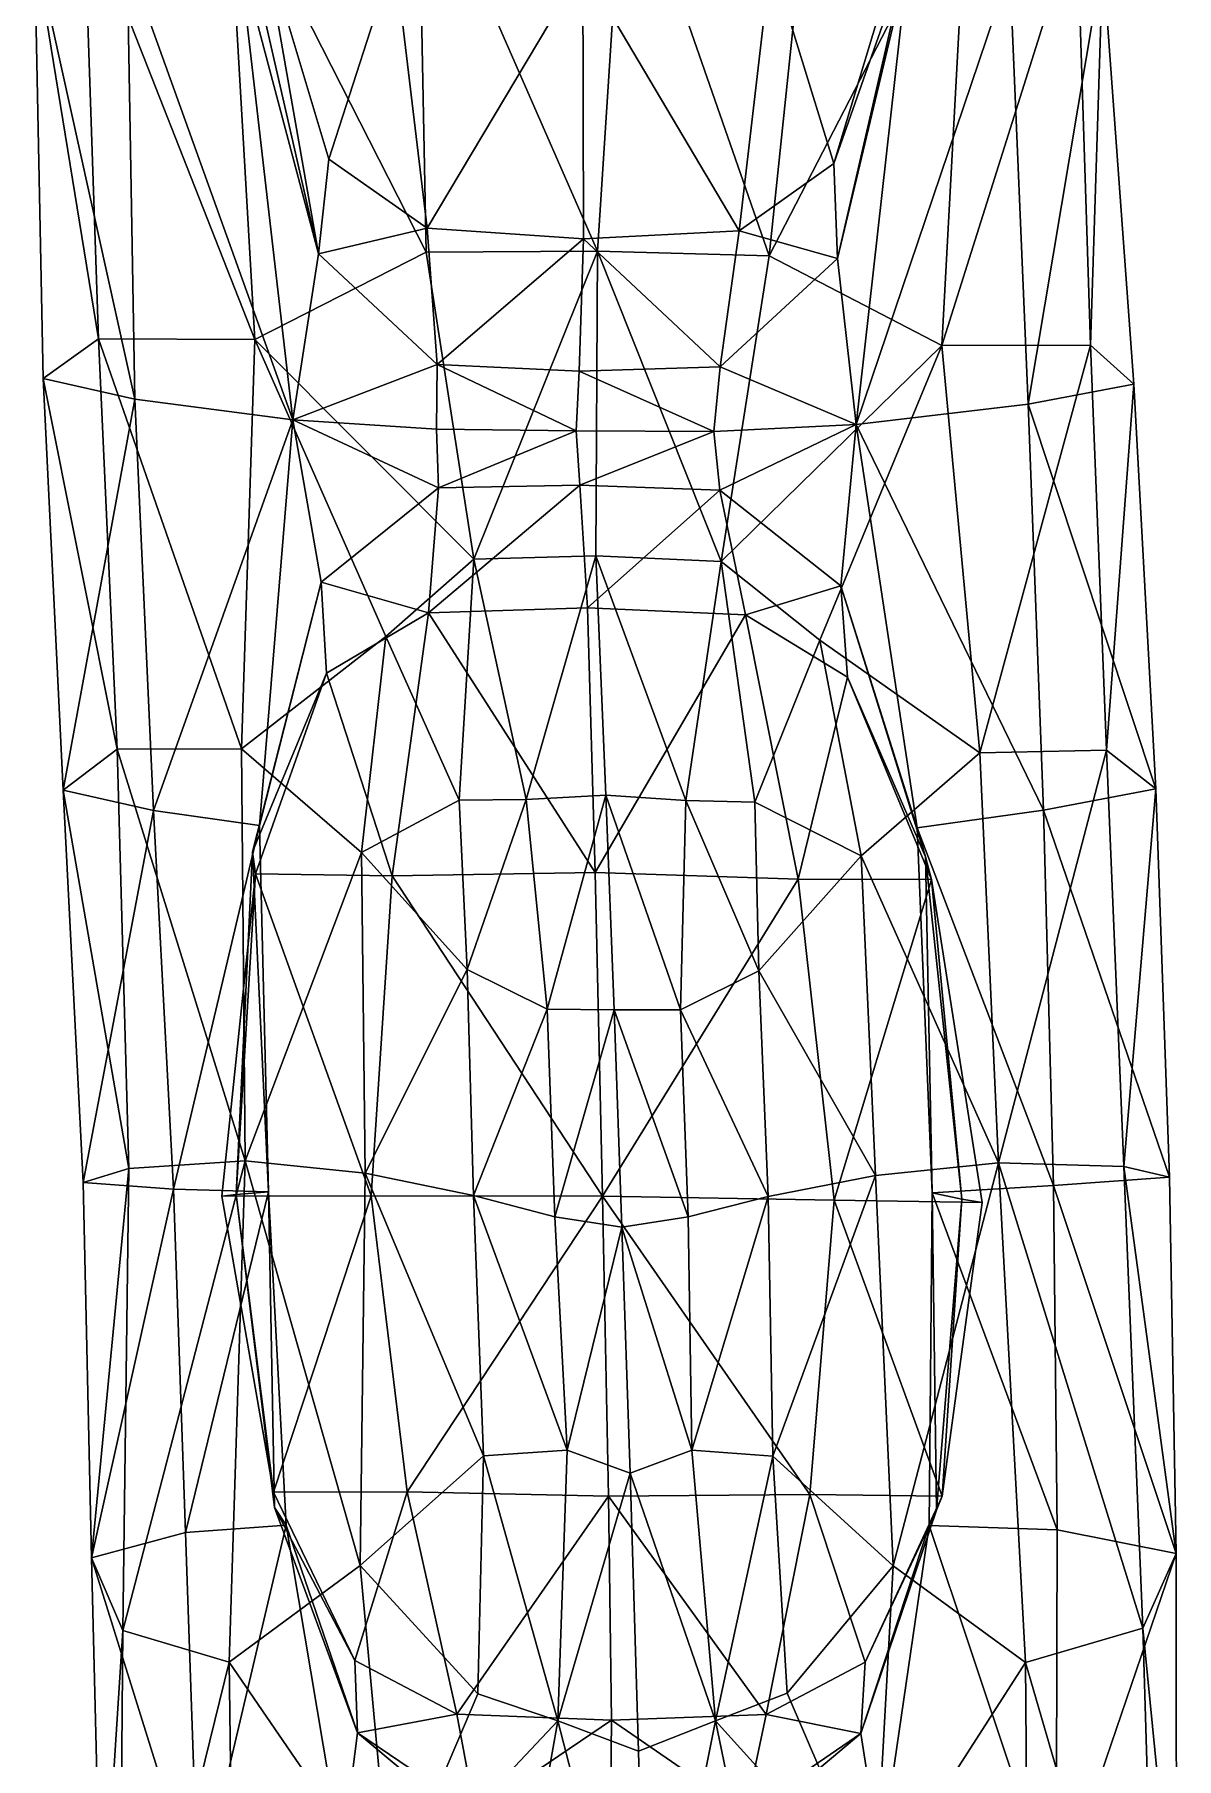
# Model space of a CAD drawing. Extents: x -76 to 76, y -20 to 79.
# Drawn here: x -5.096 to -4.165, y -13.458 to -12.053 of the extents above; entities that cross this region are included whole.
import ezdxf

# ---------------------------------------------------------------- set-up
doc = ezdxf.new("R2010")
doc.units = 0

msp = doc.modelspace()

# ---------------------------------------------------------------- linework, layer by layer
for points in [[(-4.7831, -11.8955, 1.477), (-4.9388, -11.9113, 1.279), (-4.7767, -12.2304, 1.483)], [(-4.6154, -11.8935, 1.5557), (-4.7831, -11.8955, 1.477), (-4.637, -12.2294, 1.5524)], [(-4.7831, -11.8955, 1.477), (-4.7767, -12.2304, 1.483), (-4.637, -12.2294, 1.5524)], [(-4.6154, -11.8935, 1.5557), (-4.637, -12.2294, 1.5524), (-4.4973, -12.2332, 1.4797)], [(-4.4623, -11.9, 1.4731), (-4.6154, -11.8935, 1.5557), (-4.4973, -12.2332, 1.4797)], [(-4.4623, -11.9, 1.4731), (-4.4973, -12.2332, 1.4797), (-4.3355, -11.9196, 1.2711)], [(-4.9388, -11.9113, 1.279), (-5.0558, -11.9467, 1.0038), (-4.9163, -12.3016, 1.3008)], [(-4.9388, -11.9113, 1.279), (-4.9163, -12.3016, 1.3008), (-4.7767, -12.2304, 1.483)], [(-4.4973, -12.2332, 1.4797), (-4.3565, -12.3064, 1.294), (-4.3355, -11.9196, 1.2711)], [(-4.2465, -11.9571, 0.9916), (-4.3355, -11.9196, 1.2711), (-4.3565, -12.3064, 1.294)], [(-5.0558, -11.9467, 1.0038), (-5.0959, -11.9803, 0.7208), (-5.0438, -12.3008, 1.0049)], [(-5.0558, -11.9467, 1.0038), (-5.0438, -12.3008, 1.0049), (-4.9163, -12.3016, 1.3008)], [(-4.2353, -12.306, 0.994), (-4.2465, -11.9571, 0.9916), (-4.3565, -12.3064, 1.294)], [(-4.2465, -11.9571, 0.9916), (-4.2353, -12.306, 0.994), (-4.2252, -11.9911, 0.7059)], [(-5.0205, -11.9908, 0.4996), (-5.0141, -12.35, 0.5401), (-5.0959, -11.9803, 0.7208)], [(-5.0959, -11.9803, 0.7208), (-5.0889, -12.3334, 0.7394), (-5.0438, -12.3008, 1.0049)], [(-5.0141, -12.35, 0.5401), (-5.0889, -12.3334, 0.7394), (-5.0959, -11.9803, 0.7208)], [(-5.0205, -11.9908, 0.4996), (-4.9292, -11.9877, 0.3457), (-4.8855, -12.3669, 0.3911)], [(-4.9218, -11.9804, 0.2648), (-4.8644, -12.2316, 0.3297), (-4.9292, -11.9877, 0.3457)], [(-4.8644, -12.2316, 0.3297), (-4.8855, -12.3669, 0.3911), (-4.9292, -11.9877, 0.3457)], [(-4.9218, -11.9804, 0.2648), (-4.9091, -11.9776, 0.2214), (-4.8644, -12.2316, 0.3297)], [(-4.9091, -11.9776, 0.2214), (-4.8561, -12.1544, 0.2814), (-4.8644, -12.2316, 0.3297)], [(-4.9091, -11.9776, 0.2214), (-4.8025, -11.9883, 0.1801), (-4.8561, -12.1544, 0.2814)], [(-4.8025, -11.9883, 0.1801), (-4.7758, -12.2108, 0.2776), (-4.8561, -12.1544, 0.2814)], [(-4.8025, -11.9883, 0.1801), (-4.649, -11.9977, 0.1589), (-4.7758, -12.2108, 0.2776)], [(-4.4959, -11.991, 0.176), (-4.3915, -11.9823, 0.2138), (-4.4446, -12.158, 0.2752)], [(-4.3915, -11.9823, 0.2138), (-4.3843, -11.9862, 0.2547), (-4.4446, -12.158, 0.2752)], [(-4.3843, -11.9862, 0.2547), (-4.4415, -12.2355, 0.3226), (-4.4446, -12.158, 0.2752)], [(-4.3843, -11.9862, 0.2547), (-4.3842, -11.9946, 0.3336), (-4.4415, -12.2355, 0.3226)], [(-5.0141, -12.35, 0.5401), (-5.0205, -11.9908, 0.4996), (-4.8855, -12.3669, 0.3911)], [(-4.649, -11.9977, 0.1589), (-4.6484, -12.2193, 0.264), (-4.7758, -12.2108, 0.2776)], [(-4.4959, -11.991, 0.176), (-4.5216, -12.2129, 0.274), (-4.649, -11.9977, 0.1589)], [(-4.5216, -12.2129, 0.274), (-4.6484, -12.2193, 0.264), (-4.649, -11.9977, 0.1589)], [(-4.5216, -12.2129, 0.274), (-4.4959, -11.991, 0.176), (-4.4446, -12.158, 0.2752)], [(-4.3842, -11.9946, 0.3336), (-4.4264, -12.3708, 0.3829), (-4.4415, -12.2355, 0.3226)], [(-4.3842, -11.9946, 0.3336), (-4.3011, -12, 0.4853), (-4.4264, -12.3708, 0.3829)], [(-4.3011, -12, 0.4853), (-4.2861, -12.3543, 0.5283), (-4.4264, -12.3708, 0.3829)], [(-4.3011, -12, 0.4853), (-4.2252, -11.9911, 0.7059), (-4.2861, -12.3543, 0.5283)], [(-4.2252, -11.9911, 0.7059), (-4.1999, -12.3379, 0.7264), (-4.2861, -12.3543, 0.5283)], [(-4.2353, -12.306, 0.994), (-4.1999, -12.3379, 0.7264), (-4.2252, -11.9911, 0.7059)], [(-4.8644, -12.2316, 0.3297), (-4.8561, -12.1544, 0.2814), (-4.7758, -12.2108, 0.2776)], [(-4.5216, -12.2129, 0.274), (-4.4446, -12.158, 0.2752), (-4.4415, -12.2355, 0.3226)], [(-4.7678, -12.3218, 0.3374), (-4.8644, -12.2316, 0.3297), (-4.7758, -12.2108, 0.2776)], [(-4.7678, -12.3218, 0.3374), (-4.7758, -12.2108, 0.2776), (-4.6484, -12.2193, 0.264)], [(-4.5216, -12.2129, 0.274), (-4.537, -12.3238, 0.3337), (-4.6484, -12.2193, 0.264)], [(-4.537, -12.3238, 0.3337), (-4.5216, -12.2129, 0.274), (-4.4415, -12.2355, 0.3226)], [(-4.7767, -12.2304, 1.483), (-4.7378, -12.4807, 1.4967), (-4.637, -12.2294, 1.5524)], [(-4.652, -12.3272, 0.3261), (-4.7678, -12.3218, 0.3374), (-4.6484, -12.2193, 0.264)], [(-4.7378, -12.4807, 1.4967), (-4.6384, -12.4779, 1.5629), (-4.637, -12.2294, 1.5524)], [(-4.537, -12.3238, 0.3337), (-4.652, -12.3272, 0.3261), (-4.6484, -12.2193, 0.264)], [(-4.6384, -12.4779, 1.5629), (-4.5363, -12.4824, 1.4943), (-4.637, -12.2294, 1.5524)], [(-4.5363, -12.4824, 1.4943), (-4.4973, -12.2332, 1.4797), (-4.637, -12.2294, 1.5524)], [(-4.7378, -12.4807, 1.4967), (-4.7767, -12.2304, 1.483), (-4.9163, -12.3016, 1.3008)], [(-4.8644, -12.2316, 0.3297), (-4.7678, -12.3218, 0.3374), (-4.8855, -12.3669, 0.3911)], [(-4.537, -12.3238, 0.3337), (-4.4415, -12.2355, 0.3226), (-4.4264, -12.3708, 0.3829)], [(-4.4973, -12.2332, 1.4797), (-4.5363, -12.4824, 1.4943), (-4.3565, -12.3064, 1.294)], [(-5.0285, -12.6354, 0.9511), (-5.0438, -12.3008, 1.0049), (-5.0889, -12.3334, 0.7394)], [(-5.0285, -12.6354, 0.9511), (-4.9272, -12.6353, 1.1769), (-5.0438, -12.3008, 1.0049)], [(-4.9272, -12.6353, 1.1769), (-4.9163, -12.3016, 1.3008), (-5.0438, -12.3008, 1.0049)], [(-4.8096, -12.5437, 1.3919), (-4.9163, -12.3016, 1.3008), (-4.9272, -12.6353, 1.1769)], [(-4.8096, -12.5437, 1.3919), (-4.7378, -12.4807, 1.4967), (-4.9163, -12.3016, 1.3008)], [(-4.5363, -12.4824, 1.4943), (-4.456, -12.5465, 1.3879), (-4.3565, -12.3064, 1.294)], [(-4.3255, -12.6385, 1.1709), (-4.3565, -12.3064, 1.294), (-4.456, -12.5465, 1.3879)], [(-4.2353, -12.306, 0.994), (-4.3565, -12.3064, 1.294), (-4.3255, -12.6385, 1.1709)], [(-4.2224, -12.6363, 0.9419), (-4.2353, -12.306, 0.994), (-4.3255, -12.6385, 1.1709)], [(-4.2353, -12.306, 0.994), (-4.2224, -12.6363, 0.9419), (-4.1999, -12.3379, 0.7264)], [(-4.7678, -12.3218, 0.3374), (-4.7682, -12.3746, 0.3485), (-4.8855, -12.3669, 0.3911)], [(-4.7682, -12.3746, 0.3485), (-4.7678, -12.3218, 0.3374), (-4.6546, -12.376, 0.3368)], [(-4.7678, -12.3218, 0.3374), (-4.652, -12.3272, 0.3261), (-4.6546, -12.376, 0.3368)], [(-4.5422, -12.3766, 0.3446), (-4.6546, -12.376, 0.3368), (-4.652, -12.3272, 0.3261)], [(-4.537, -12.3238, 0.3337), (-4.5422, -12.3766, 0.3446), (-4.652, -12.3272, 0.3261)], [(-4.5422, -12.3766, 0.3446), (-4.537, -12.3238, 0.3337), (-4.4264, -12.3708, 0.3829)], [(-5.0726, -12.669, 0.7211), (-5.0285, -12.6354, 0.9511), (-5.0889, -12.3334, 0.7394)], [(-5.0726, -12.669, 0.7211), (-5.0889, -12.3334, 0.7394), (-5.0141, -12.35, 0.5401)], [(-4.2861, -12.3543, 0.5283), (-4.1999, -12.3379, 0.7264), (-4.1821, -12.6678, 0.71)], [(-4.2224, -12.6363, 0.9419), (-4.1821, -12.6678, 0.71), (-4.1999, -12.3379, 0.7264)], [(-4.9989, -12.6854, 0.5411), (-5.0726, -12.669, 0.7211), (-5.0141, -12.35, 0.5401)], [(-4.9989, -12.6854, 0.5411), (-5.0141, -12.35, 0.5401), (-4.8855, -12.3669, 0.3911)], [(-4.2861, -12.3543, 0.5283), (-4.2737, -12.6851, 0.5315), (-4.4264, -12.3708, 0.3829)], [(-4.2737, -12.6851, 0.5315), (-4.2861, -12.3543, 0.5283), (-4.1821, -12.6678, 0.71)], [(-4.9124, -12.6977, 0.4059), (-4.9989, -12.6854, 0.5411), (-4.8855, -12.3669, 0.3911)], [(-4.9124, -12.6977, 0.4059), (-4.8855, -12.3669, 0.3911), (-4.8624, -12.4993, 0.3134)], [(-4.7666, -12.4225, 0.2996), (-4.8624, -12.4993, 0.3134), (-4.8855, -12.3669, 0.3911)], [(-4.7682, -12.3746, 0.3485), (-4.7666, -12.4225, 0.2996), (-4.8855, -12.3669, 0.3911)], [(-4.7666, -12.4225, 0.2996), (-4.7682, -12.3746, 0.3485), (-4.6546, -12.376, 0.3368)], [(-4.6514, -12.4203, 0.2877), (-4.7666, -12.4225, 0.2996), (-4.6546, -12.376, 0.3368)], [(-4.6514, -12.4203, 0.2877), (-4.6546, -12.376, 0.3368), (-4.5422, -12.3766, 0.3446)], [(-4.5374, -12.4242, 0.2962), (-4.6514, -12.4203, 0.2877), (-4.5422, -12.3766, 0.3446)], [(-4.5374, -12.4242, 0.2962), (-4.5422, -12.3766, 0.3446), (-4.4264, -12.3708, 0.3829)], [(-4.4388, -12.5024, 0.3078), (-4.5374, -12.4242, 0.2962), (-4.4264, -12.3708, 0.3829)], [(-4.4388, -12.5024, 0.3078), (-4.4264, -12.3708, 0.3829), (-4.3765, -12.6997, 0.399)], [(-4.2737, -12.6851, 0.5315), (-4.3765, -12.6997, 0.399), (-4.4264, -12.3708, 0.3829)], [(-4.7666, -12.4225, 0.2996), (-4.7747, -12.5242, 0.234), (-4.8624, -12.4993, 0.3134)], [(-4.7666, -12.4225, 0.2996), (-4.6514, -12.4203, 0.2877), (-4.7747, -12.5242, 0.234)], [(-4.6514, -12.4203, 0.2877), (-4.6453, -12.5202, 0.2199), (-4.7747, -12.5242, 0.234)], [(-4.6514, -12.4203, 0.2877), (-4.5374, -12.4242, 0.2962), (-4.6453, -12.5202, 0.2199)], [(-4.5374, -12.4242, 0.2962), (-4.5166, -12.526, 0.2314), (-4.6453, -12.5202, 0.2199)], [(-4.5374, -12.4242, 0.2962), (-4.4388, -12.5024, 0.3078), (-4.5166, -12.526, 0.2314)], [(-4.7378, -12.4807, 1.4967), (-4.8096, -12.5437, 1.3919), (-4.7498, -12.677, 1.4574)], [(-4.6953, -12.6765, 1.5203), (-4.7378, -12.4807, 1.4967), (-4.7498, -12.677, 1.4574)], [(-4.7378, -12.4807, 1.4967), (-4.6953, -12.6765, 1.5203), (-4.6384, -12.4779, 1.5629)], [(-4.6953, -12.6765, 1.5203), (-4.6304, -12.6729, 1.579), (-4.6384, -12.4779, 1.5629)], [(-4.5363, -12.4824, 1.4943), (-4.6384, -12.4779, 1.5629), (-4.5651, -12.6773, 1.5188)], [(-4.6384, -12.4779, 1.5629), (-4.6304, -12.6729, 1.579), (-4.5651, -12.6773, 1.5188)], [(-4.5363, -12.4824, 1.4943), (-4.5651, -12.6773, 1.5188), (-4.5088, -12.6786, 1.4548)], [(-4.456, -12.5465, 1.3879), (-4.5363, -12.4824, 1.4943), (-4.5088, -12.6786, 1.4548)], [(-4.9181, -12.7192, 0.3104), (-4.9124, -12.6977, 0.4059), (-4.8624, -12.4993, 0.3134)], [(-4.9181, -12.7192, 0.3104), (-4.8624, -12.4993, 0.3134), (-4.858, -12.5736, 0.2621)], [(-4.7747, -12.5242, 0.234), (-4.858, -12.5736, 0.2621), (-4.8624, -12.4993, 0.3134)], [(-4.4388, -12.5024, 0.3078), (-4.4334, -12.5768, 0.258), (-4.5166, -12.526, 0.2314)], [(-4.3697, -12.7232, 0.3051), (-4.4388, -12.5024, 0.3078), (-4.3765, -12.6997, 0.399)], [(-4.4388, -12.5024, 0.3078), (-4.3697, -12.7232, 0.3051), (-4.4334, -12.5768, 0.258)], [(-4.7747, -12.5242, 0.234), (-4.8045, -12.7387, 0.1949), (-4.858, -12.5736, 0.2621)], [(-4.8045, -12.7387, 0.1949), (-4.7747, -12.5242, 0.234), (-4.639, -12.736, 0.1744)], [(-4.7747, -12.5242, 0.234), (-4.6453, -12.5202, 0.2199), (-4.639, -12.736, 0.1744)], [(-4.639, -12.736, 0.1744), (-4.6453, -12.5202, 0.2199), (-4.5166, -12.526, 0.2314)], [(-4.4735, -12.7415, 0.1927), (-4.639, -12.736, 0.1744), (-4.5166, -12.526, 0.2314)], [(-4.4735, -12.7415, 0.1927), (-4.5166, -12.526, 0.2314), (-4.4334, -12.5768, 0.258)], [(-4.8293, -12.7198, 1.3442), (-4.8096, -12.5437, 1.3919), (-4.9272, -12.6353, 1.1769)], [(-4.8096, -12.5437, 1.3919), (-4.8293, -12.7198, 1.3442), (-4.7498, -12.677, 1.4574)], [(-4.4222, -12.7225, 1.3404), (-4.456, -12.5465, 1.3879), (-4.5088, -12.6786, 1.4548)], [(-4.4222, -12.7225, 1.3404), (-4.3255, -12.6385, 1.1709), (-4.456, -12.5465, 1.3879)], [(-4.9157, -12.7372, 0.2437), (-4.9181, -12.7192, 0.3104), (-4.858, -12.5736, 0.2621)], [(-4.8045, -12.7387, 0.1949), (-4.9157, -12.7372, 0.2437), (-4.858, -12.5736, 0.2621)], [(-4.3649, -12.7417, 0.2397), (-4.4735, -12.7415, 0.1927), (-4.4334, -12.5768, 0.258)], [(-4.3697, -12.7232, 0.3051), (-4.3649, -12.7417, 0.2397), (-4.4334, -12.5768, 0.258)], [(-5.0285, -12.6354, 0.9511), (-5.0726, -12.669, 0.7211), (-5.0189, -12.9774, 0.892)], [(-4.9272, -12.6353, 1.1769), (-5.0285, -12.6354, 0.9511), (-4.9242, -12.9711, 1.1097)], [(-5.0285, -12.6354, 0.9511), (-5.0189, -12.9774, 0.892), (-4.9242, -12.9711, 1.1097)], [(-4.8293, -12.7198, 1.3442), (-4.9272, -12.6353, 1.1769), (-4.9242, -12.9711, 1.1097)], [(-4.2224, -12.6363, 0.9419), (-4.3255, -12.6385, 1.1709), (-4.3103, -12.9728, 1.1092)], [(-4.2081, -12.9757, 0.8876), (-4.2224, -12.6363, 0.9419), (-4.3103, -12.9728, 1.1092)], [(-4.2224, -12.6363, 0.9419), (-4.2081, -12.9757, 0.8876), (-4.1821, -12.6678, 0.71)], [(-4.3255, -12.6385, 1.1709), (-4.4222, -12.7225, 1.3404), (-4.3103, -12.9728, 1.1092)], [(-5.0726, -12.669, 0.7211), (-5.0563, -12.9889, 0.6896), (-5.0189, -12.9774, 0.892)], [(-5.0726, -12.669, 0.7211), (-4.9989, -12.6854, 0.5411), (-5.0563, -12.9889, 0.6896)], [(-4.8293, -12.7198, 1.3442), (-4.7434, -12.8151, 1.4662), (-4.7498, -12.677, 1.4574)], [(-4.6953, -12.6765, 1.5203), (-4.7498, -12.677, 1.4574), (-4.7434, -12.8151, 1.4662)], [(-4.6782, -12.8475, 1.556), (-4.6953, -12.6765, 1.5203), (-4.7434, -12.8151, 1.4662)], [(-4.6953, -12.6765, 1.5203), (-4.6782, -12.8475, 1.556), (-4.6304, -12.6729, 1.579)], [(-4.6782, -12.8475, 1.556), (-4.6235, -12.8481, 1.5926), (-4.6304, -12.6729, 1.579)], [(-4.5694, -12.8479, 1.5549), (-4.5651, -12.6773, 1.5188), (-4.6304, -12.6729, 1.579)], [(-4.6235, -12.8481, 1.5926), (-4.5694, -12.8479, 1.5549), (-4.6304, -12.6729, 1.579)], [(-4.5694, -12.8479, 1.5549), (-4.5057, -12.8163, 1.4639), (-4.5651, -12.6773, 1.5188)], [(-4.5057, -12.8163, 1.4639), (-4.5088, -12.6786, 1.4548), (-4.5651, -12.6773, 1.5188)], [(-4.5057, -12.8163, 1.4639), (-4.4222, -12.7225, 1.3404), (-4.5088, -12.6786, 1.4548)], [(-4.2737, -12.6851, 0.5315), (-4.1821, -12.6678, 0.71), (-4.1709, -12.9844, 0.6817)], [(-4.2081, -12.9757, 0.8876), (-4.1709, -12.9844, 0.6817), (-4.1821, -12.6678, 0.71)], [(-4.9989, -12.6854, 0.5411), (-4.9826, -12.9943, 0.5232), (-5.0563, -12.9889, 0.6896)], [(-4.9989, -12.6854, 0.5411), (-4.9124, -12.6977, 0.4059), (-4.9826, -12.9943, 0.5232)], [(-4.2737, -12.6851, 0.5315), (-4.2655, -12.9913, 0.5161), (-4.3765, -12.6997, 0.399)], [(-4.2655, -12.9913, 0.5161), (-4.2737, -12.6851, 0.5315), (-4.1709, -12.9844, 0.6817)], [(-4.9124, -12.6977, 0.4059), (-4.9052, -12.9965, 0.3933), (-4.9826, -12.9943, 0.5232)], [(-4.9124, -12.6977, 0.4059), (-4.9181, -12.7192, 0.3104), (-4.9052, -12.9965, 0.3933)], [(-4.3697, -12.7232, 0.3051), (-4.3765, -12.6997, 0.399), (-4.3644, -12.9972, 0.3886)], [(-4.2655, -12.9913, 0.5161), (-4.3644, -12.9972, 0.3886), (-4.3765, -12.6997, 0.399)], [(-4.9181, -12.7192, 0.3104), (-4.9157, -12.7372, 0.2437), (-4.9316, -12.9987, 0.3006)], [(-4.9181, -12.7192, 0.3104), (-4.9316, -12.9987, 0.3006), (-4.9052, -12.9965, 0.3933)], [(-4.8263, -12.9813, 1.3222), (-4.8293, -12.7198, 1.3442), (-4.9242, -12.9711, 1.1097)], [(-4.8293, -12.7198, 1.3442), (-4.8263, -12.9813, 1.3222), (-4.7434, -12.8151, 1.4662)], [(-4.4222, -12.7225, 1.3404), (-4.5057, -12.8163, 1.4639), (-4.4104, -12.9832, 1.322)], [(-4.4222, -12.7225, 1.3404), (-4.4104, -12.9832, 1.322), (-4.3103, -12.9728, 1.1092)], [(-4.3697, -12.7232, 0.3051), (-4.3403, -13.0025, 0.2969), (-4.3649, -12.7417, 0.2397)], [(-4.3403, -13.0025, 0.2969), (-4.3697, -12.7232, 0.3051), (-4.3644, -12.9972, 0.3886)], [(-4.9157, -12.7372, 0.2437), (-4.9432, -13, 0.2328), (-4.9316, -12.9987, 0.3006)], [(-4.8216, -12.9997, 0.1781), (-4.9432, -13, 0.2328), (-4.9157, -12.7372, 0.2437)], [(-4.8045, -12.7387, 0.1949), (-4.8216, -12.9997, 0.1781), (-4.9157, -12.7372, 0.2437)], [(-4.8216, -12.9997, 0.1781), (-4.8045, -12.7387, 0.1949), (-4.6331, -13, 0.1535)], [(-4.8045, -12.7387, 0.1949), (-4.639, -12.736, 0.1744), (-4.6331, -13, 0.1535)], [(-4.639, -12.736, 0.1744), (-4.4735, -12.7415, 0.1927), (-4.6331, -13, 0.1535)], [(-4.4735, -12.7415, 0.1927), (-4.4441, -13.0031, 0.1765), (-4.6331, -13, 0.1535)], [(-4.4735, -12.7415, 0.1927), (-4.3649, -12.7417, 0.2397), (-4.4441, -13.0031, 0.1765)], [(-4.3649, -12.7417, 0.2397), (-4.3235, -13.0052, 0.2299), (-4.4441, -13.0031, 0.1765)], [(-4.3403, -13.0025, 0.2969), (-4.3235, -13.0052, 0.2299), (-4.3649, -12.7417, 0.2397)], [(-4.8263, -12.9813, 1.3222), (-4.738, -12.9995, 1.4904), (-4.7434, -12.8151, 1.4662)], [(-4.6782, -12.8475, 1.556), (-4.7434, -12.8151, 1.4662), (-4.738, -12.9995, 1.4904)], [(-4.5057, -12.8163, 1.4639), (-4.5694, -12.8479, 1.5549), (-4.4981, -13.0002, 1.4892)], [(-4.5057, -12.8163, 1.4639), (-4.4981, -13.0002, 1.4892), (-4.4104, -12.9832, 1.322)], [(-4.6719, -13.0167, 1.5752), (-4.6782, -12.8475, 1.556), (-4.738, -12.9995, 1.4904)], [(-4.6782, -12.8475, 1.556), (-4.6719, -13.0167, 1.5752), (-4.6235, -12.8481, 1.5926)], [(-4.6719, -13.0167, 1.5752), (-4.6172, -13.0252, 1.5965), (-4.6235, -12.8481, 1.5926)], [(-4.5694, -12.8479, 1.5549), (-4.6235, -12.8481, 1.5926), (-4.5632, -13.0169, 1.5743)], [(-4.6235, -12.8481, 1.5926), (-4.6172, -13.0252, 1.5965), (-4.5632, -13.0169, 1.5743)], [(-4.5694, -12.8479, 1.5549), (-4.5632, -13.0169, 1.5743), (-4.4981, -13.0002, 1.4892)], [(-5.024, -13.354, 0.877), (-4.9373, -13.38, 1.0971), (-4.9242, -12.9711, 1.1097)], [(-5.0189, -12.9774, 0.892), (-5.024, -13.354, 0.877), (-4.9242, -12.9711, 1.1097)], [(-4.9373, -13.38, 1.0971), (-4.8305, -13.301, 1.2943), (-4.9242, -12.9711, 1.1097)], [(-4.8305, -13.301, 1.2943), (-4.8263, -12.9813, 1.3222), (-4.9242, -12.9711, 1.1097)], [(-4.4104, -12.9832, 1.322), (-4.3962, -13.3014, 1.3028), (-4.3103, -12.9728, 1.1092)], [(-4.3962, -13.3014, 1.3028), (-4.2883, -13.3801, 1.1099), (-4.3103, -12.9728, 1.1092)], [(-4.1927, -13.3521, 0.8832), (-4.2081, -12.9757, 0.8876), (-4.3103, -12.9728, 1.1092)], [(-4.2883, -13.3801, 1.1099), (-4.1927, -13.3521, 0.8832), (-4.3103, -12.9728, 1.1092)], [(-5.0189, -12.9774, 0.892), (-5.0563, -12.9889, 0.6896), (-5.0495, -13.2948, 0.6689)], [(-5.024, -13.354, 0.877), (-5.0189, -12.9774, 0.892), (-5.0495, -13.2948, 0.6689)], [(-4.8305, -13.301, 1.2943), (-4.7299, -13.2117, 1.451), (-4.8263, -12.9813, 1.3222)], [(-4.7299, -13.2117, 1.451), (-4.738, -12.9995, 1.4904), (-4.8263, -12.9813, 1.3222)], [(-4.4104, -12.9832, 1.322), (-4.4981, -13.0002, 1.4892), (-4.4941, -13.2119, 1.4523)], [(-4.3962, -13.3014, 1.3028), (-4.4104, -12.9832, 1.322), (-4.4941, -13.2119, 1.4523)], [(-4.2655, -12.9913, 0.5161), (-4.1709, -12.9844, 0.6817), (-4.1654, -13.2914, 0.6665)], [(-4.1927, -13.3521, 0.8832), (-4.1654, -13.2914, 0.6665), (-4.2081, -12.9757, 0.8876)], [(-4.1654, -13.2914, 0.6665), (-4.1709, -12.9844, 0.6817), (-4.2081, -12.9757, 0.8876)], [(-5.0495, -13.2948, 0.6689), (-5.0563, -12.9889, 0.6896), (-4.9826, -12.9943, 0.5232)], [(-4.9729, -13.2741, 0.5072), (-5.0495, -13.2948, 0.6689), (-4.9826, -12.9943, 0.5232)], [(-4.9729, -13.2741, 0.5072), (-4.9826, -12.9943, 0.5232), (-4.9052, -12.9965, 0.3933)], [(-4.8909, -13.2683, 0.3847), (-4.9729, -13.2741, 0.5072), (-4.9052, -12.9965, 0.3933)], [(-4.9316, -12.9987, 0.3006), (-4.9432, -13, 0.2328), (-4.901, -13.2413, 0.2276)], [(-4.901, -13.2413, 0.2276), (-4.9432, -13, 0.2328), (-4.8216, -12.9997, 0.1781)], [(-4.9316, -12.9987, 0.3006), (-4.9004, -13.2539, 0.2937), (-4.9052, -12.9965, 0.3933)], [(-4.9004, -13.2539, 0.2937), (-4.9316, -12.9987, 0.3006), (-4.901, -13.2413, 0.2276)], [(-4.9004, -13.2539, 0.2937), (-4.8909, -13.2683, 0.3847), (-4.9052, -12.9965, 0.3933)], [(-4.7921, -13.2411, 0.1795), (-4.901, -13.2413, 0.2276), (-4.8216, -12.9997, 0.1781)], [(-4.7921, -13.2411, 0.1795), (-4.8216, -12.9997, 0.1781), (-4.6331, -13, 0.1535)], [(-4.6282, -13.2446, 0.1597), (-4.7921, -13.2411, 0.1795), (-4.6331, -13, 0.1535)], [(-4.6618, -13.207, 1.5492), (-4.6719, -13.0167, 1.5752), (-4.738, -12.9995, 1.4904)], [(-4.7299, -13.2117, 1.451), (-4.6618, -13.207, 1.5492), (-4.738, -12.9995, 1.4904)], [(-4.464, -13.2432, 0.1786), (-4.6282, -13.2446, 0.1597), (-4.6331, -13, 0.1535)], [(-4.4441, -13.0031, 0.1765), (-4.464, -13.2432, 0.1786), (-4.6331, -13, 0.1535)], [(-4.5632, -13.0169, 1.5743), (-4.5601, -13.207, 1.5485), (-4.4981, -13.0002, 1.4892)], [(-4.5601, -13.207, 1.5485), (-4.4941, -13.2119, 1.4523), (-4.4981, -13.0002, 1.4892)], [(-4.2626, -13.2719, 0.5034), (-4.3669, -13.2685, 0.3824), (-4.3644, -12.9972, 0.3886)], [(-4.3669, -13.2685, 0.3824), (-4.3609, -13.2561, 0.292), (-4.3644, -12.9972, 0.3886)], [(-4.2655, -12.9913, 0.5161), (-4.2626, -13.2719, 0.5034), (-4.3644, -12.9972, 0.3886)], [(-4.3609, -13.2561, 0.292), (-4.3403, -13.0025, 0.2969), (-4.3644, -12.9972, 0.3886)], [(-4.3609, -13.2561, 0.292), (-4.3561, -13.2445, 0.2261), (-4.3403, -13.0025, 0.2969)], [(-4.3561, -13.2445, 0.2261), (-4.3235, -13.0052, 0.2299), (-4.3403, -13.0025, 0.2969)], [(-4.2626, -13.2719, 0.5034), (-4.2655, -12.9913, 0.5161), (-4.1654, -13.2914, 0.6665)], [(-4.464, -13.2432, 0.1786), (-4.4441, -13.0031, 0.1765), (-4.3561, -13.2445, 0.2261)], [(-4.4441, -13.0031, 0.1765), (-4.3235, -13.0052, 0.2299), (-4.3561, -13.2445, 0.2261)], [(-4.6719, -13.0167, 1.5752), (-4.6618, -13.207, 1.5492), (-4.6172, -13.0252, 1.5965)], [(-4.6618, -13.207, 1.5492), (-4.6105, -13.2258, 1.5836), (-4.6172, -13.0252, 1.5965)], [(-4.5601, -13.207, 1.5485), (-4.5632, -13.0169, 1.5743), (-4.6172, -13.0252, 1.5965)], [(-4.6105, -13.2258, 1.5836), (-4.5601, -13.207, 1.5485), (-4.6172, -13.0252, 1.5965)], [(-4.7299, -13.2117, 1.451), (-4.8305, -13.301, 1.2943), (-4.7346, -13.4056, 1.4149)], [(-4.7299, -13.2117, 1.451), (-4.7346, -13.4056, 1.4149), (-4.6693, -13.4278, 1.4881)], [(-4.6618, -13.207, 1.5492), (-4.7299, -13.2117, 1.451), (-4.6693, -13.4278, 1.4881)], [(-4.6618, -13.207, 1.5492), (-4.6693, -13.4278, 1.4881), (-4.6105, -13.2258, 1.5836)], [(-4.5601, -13.207, 1.5485), (-4.6105, -13.2258, 1.5836), (-4.541, -13.4276, 1.4902)], [(-4.5601, -13.207, 1.5485), (-4.541, -13.4276, 1.4902), (-4.4941, -13.2119, 1.4523)], [(-4.541, -13.4276, 1.4902), (-4.4824, -13.4053, 1.4209), (-4.4941, -13.2119, 1.4523)], [(-4.3962, -13.3014, 1.3028), (-4.4941, -13.2119, 1.4523), (-4.4824, -13.4053, 1.4209)], [(-4.6693, -13.4278, 1.4881), (-4.6038, -13.4525, 1.5454), (-4.6105, -13.2258, 1.5836)], [(-4.6105, -13.2258, 1.5836), (-4.6038, -13.4525, 1.5454), (-4.541, -13.4276, 1.4902)], [(-4.901, -13.2413, 0.2276), (-4.7921, -13.2411, 0.1795), (-4.8348, -13.3786, 0.2376)], [(-4.9004, -13.2539, 0.2937), (-4.901, -13.2413, 0.2276), (-4.8348, -13.3786, 0.2376)], [(-4.7921, -13.2411, 0.1795), (-4.7518, -13.4223, 0.2078), (-4.8348, -13.3786, 0.2376)], [(-4.7921, -13.2411, 0.1795), (-4.6282, -13.2446, 0.1597), (-4.7518, -13.4223, 0.2078)], [(-4.9004, -13.2539, 0.2937), (-4.8328, -13.4376, 0.2856), (-4.8909, -13.2683, 0.3847)], [(-4.8328, -13.4376, 0.2856), (-4.9004, -13.2539, 0.2937), (-4.8348, -13.3786, 0.2376)], [(-4.6282, -13.2446, 0.1597), (-4.6256, -13.4272, 0.1954), (-4.7518, -13.4223, 0.2078)], [(-4.464, -13.2432, 0.1786), (-4.4995, -13.4227, 0.2076), (-4.6282, -13.2446, 0.1597)], [(-4.4995, -13.4227, 0.2076), (-4.6256, -13.4272, 0.1954), (-4.6282, -13.2446, 0.1597)], [(-4.4995, -13.4227, 0.2076), (-4.464, -13.2432, 0.1786), (-4.419, -13.3799, 0.237)], [(-4.464, -13.2432, 0.1786), (-4.3561, -13.2445, 0.2261), (-4.419, -13.3799, 0.237)], [(-4.3561, -13.2445, 0.2261), (-4.3609, -13.2561, 0.292), (-4.419, -13.3799, 0.237)], [(-4.9729, -13.2741, 0.5072), (-4.8909, -13.2683, 0.3847), (-4.9625, -13.5734, 0.4522)], [(-4.8909, -13.2683, 0.3847), (-4.8454, -13.5381, 0.3444), (-4.9625, -13.5734, 0.4522)], [(-4.8328, -13.4376, 0.2856), (-4.8454, -13.5381, 0.3444), (-4.8909, -13.2683, 0.3847)], [(-4.3609, -13.2561, 0.292), (-4.3669, -13.2685, 0.3824), (-4.4226, -13.4381, 0.2852)], [(-4.3609, -13.2561, 0.292), (-4.4226, -13.4381, 0.2852), (-4.419, -13.3799, 0.237)], [(-4.3669, -13.2685, 0.3824), (-4.4064, -13.5404, 0.3446), (-4.4226, -13.4381, 0.2852)], [(-4.2633, -13.5782, 0.4515), (-4.4064, -13.5404, 0.3446), (-4.3669, -13.2685, 0.3824)], [(-4.2626, -13.2719, 0.5034), (-4.2633, -13.5782, 0.4515), (-4.3669, -13.2685, 0.3824)], [(-4.9729, -13.2741, 0.5072), (-4.9625, -13.5734, 0.4522), (-5.0495, -13.2948, 0.6689)], [(-4.2626, -13.2719, 0.5034), (-4.1654, -13.2914, 0.6665), (-4.2633, -13.5782, 0.4515)], [(-5.024, -13.354, 0.877), (-5.0495, -13.2948, 0.6689), (-5.0412, -13.6257, 0.615)], [(-4.9625, -13.5734, 0.4522), (-5.0412, -13.6257, 0.615), (-5.0495, -13.2948, 0.6689)], [(-4.1654, -13.2914, 0.6665), (-4.1652, -13.6305, 0.6182), (-4.2633, -13.5782, 0.4515)], [(-4.1654, -13.2914, 0.6665), (-4.1927, -13.3521, 0.8832), (-4.1652, -13.6305, 0.6182)], [(-4.8305, -13.301, 1.2943), (-4.9373, -13.38, 1.0971), (-4.8056, -13.5723, 1.3058)], [(-4.8305, -13.301, 1.2943), (-4.8056, -13.5723, 1.3058), (-4.7346, -13.4056, 1.4149)], [(-4.4112, -13.5716, 1.3203), (-4.3962, -13.3014, 1.3028), (-4.4824, -13.4053, 1.4209)], [(-4.3962, -13.3014, 1.3028), (-4.4112, -13.5716, 1.3203), (-4.2883, -13.3801, 1.1099)], [(-4.1927, -13.3521, 0.8832), (-4.2883, -13.3801, 1.1099), (-4.1808, -13.75, 0.8663)], [(-4.1927, -13.3521, 0.8832), (-4.1808, -13.75, 0.8663), (-4.1652, -13.6305, 0.6182)], [(-5.0273, -13.7459, 0.8496), (-5.024, -13.354, 0.877), (-5.0412, -13.6257, 0.615)], [(-5.024, -13.354, 0.877), (-5.0273, -13.7459, 0.8496), (-4.9373, -13.38, 1.0971)], [(-5.0273, -13.7459, 0.8496), (-4.9311, -13.8562, 1.1301), (-4.9373, -13.38, 1.0971)], [(-4.9373, -13.38, 1.0971), (-4.9311, -13.8562, 1.1301), (-4.8056, -13.5723, 1.3058)], [(-4.8328, -13.4376, 0.2856), (-4.8348, -13.3786, 0.2376), (-4.7518, -13.4223, 0.2078)], [(-4.4995, -13.4227, 0.2076), (-4.419, -13.3799, 0.237), (-4.4226, -13.4381, 0.2852)], [(-4.4112, -13.5716, 1.3203), (-4.2846, -13.8574, 1.1585), (-4.2883, -13.3801, 1.1099)], [(-4.2883, -13.3801, 1.1099), (-4.2846, -13.8574, 1.1585), (-4.1808, -13.75, 0.8663)], [(-4.6693, -13.4278, 1.4881), (-4.7346, -13.4056, 1.4149), (-4.8056, -13.5723, 1.3058)], [(-4.4112, -13.5716, 1.3203), (-4.4824, -13.4053, 1.4209), (-4.541, -13.4276, 1.4902)], [(-4.7367, -13.5025, 0.2716), (-4.8328, -13.4376, 0.2856), (-4.7518, -13.4223, 0.2078)], [(-4.7367, -13.5025, 0.2716), (-4.7518, -13.4223, 0.2078), (-4.6256, -13.4272, 0.1954)], [(-4.4995, -13.4227, 0.2076), (-4.5165, -13.5024, 0.2718), (-4.6256, -13.4272, 0.1954)], [(-4.5165, -13.5024, 0.2718), (-4.4995, -13.4227, 0.2076), (-4.4226, -13.4381, 0.2852)], [(-4.7362, -13.5183, 0.3147), (-4.8454, -13.5381, 0.3444), (-4.8328, -13.4376, 0.2856)], [(-4.7367, -13.5025, 0.2716), (-4.7362, -13.5183, 0.3147), (-4.8328, -13.4376, 0.2856)], [(-4.7156, -13.6887, 1.4019), (-4.6693, -13.4278, 1.4881), (-4.8056, -13.5723, 1.3058)], [(-4.6266, -13.5052, 0.2633), (-4.7367, -13.5025, 0.2716), (-4.6256, -13.4272, 0.1954)], [(-4.7156, -13.6887, 1.4019), (-4.5972, -13.7081, 1.4736), (-4.6693, -13.4278, 1.4881)], [(-4.5972, -13.7081, 1.4736), (-4.6038, -13.4525, 1.5454), (-4.6693, -13.4278, 1.4881)], [(-4.5165, -13.5024, 0.2718), (-4.6266, -13.5052, 0.2633), (-4.6256, -13.4272, 0.1954)], [(-4.541, -13.4276, 1.4902), (-4.6038, -13.4525, 1.5454), (-4.5972, -13.7081, 1.4736)], [(-4.487, -13.6881, 1.4118), (-4.541, -13.4276, 1.4902), (-4.5972, -13.7081, 1.4736)], [(-4.487, -13.6881, 1.4118), (-4.4112, -13.5716, 1.3203), (-4.541, -13.4276, 1.4902)], [(-4.5165, -13.5024, 0.2718), (-4.4226, -13.4381, 0.2852), (-4.518, -13.5186, 0.3149)], [(-4.4226, -13.4381, 0.2852), (-4.4064, -13.5404, 0.3446), (-4.518, -13.5186, 0.3149)]]:
    msp.add_3dface(points)

doc.saveas('drawing.dxf')
